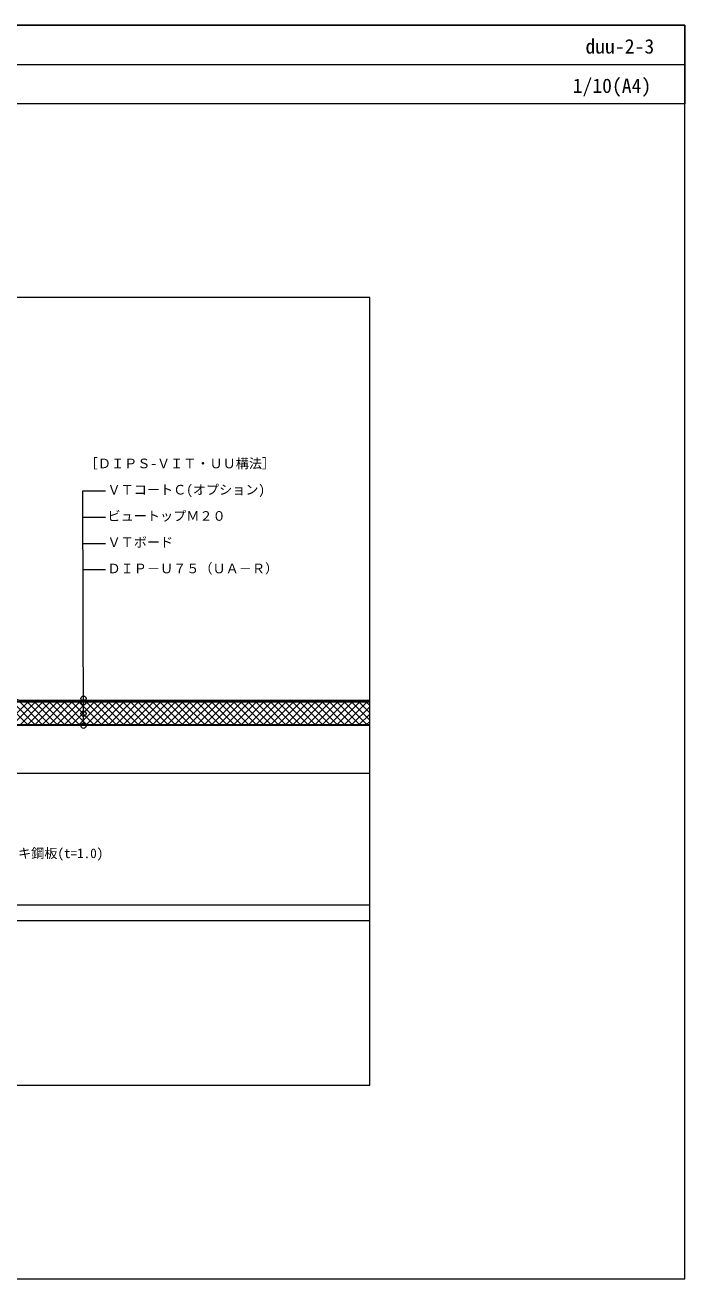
# Model space of a CAD drawing. Units: millimetres, scale not verified. Extents: x -1380 to 1380, y -955 to 955.
# Drawn here: x 375 to 1380, y -955 to 955 of the extents above; entities that cross this region are included whole.
import ezdxf
from ezdxf.enums import TextEntityAlignment as Align

# ---------------------------------------------------------------- set-up
doc = ezdxf.new("R2010")
doc.units = ezdxf.units.MM
doc.header["$LTSCALE"] = 3
for name, color, linetype, lineweight in [('0-0_0', 7, 'Continuous', 18), ('0-1_BOUSUI', 1, 'Continuous', 18), ('0-2_MOJI', 7, 'Continuous', 18), ('0-3_HATCH', 9, 'Continuous', 18), ('0-6_TEKKOTU', 7, 'Continuous', 18), ('0-7_dekki', 3, 'Continuous', 18), ('0-8_dannnetu', 6, 'Continuous', 18), ('0-B_WAKU', 7, 'Continuous', 18)]:
    doc.layers.add(name, color=color, linetype=linetype, lineweight=lineweight)
doc.styles.add('ＭＳ ゴシック', font='')
doc.styles.get('ＭＳ ゴシック').set_extended_font_data('MS Gothic')

msp = doc.modelspace()

# ---------------------------------------------------------------- linework, layer by layer
at = {"layer": '0-0_0'}
msp.add_line((-1379.978, 894.958), (1380.022, 894.958), dxfattribs=at)
msp.add_lwpolyline([(-899.978, -660.042), (900.022, -660.042), (900.022, 539.958), (-899.978, 539.958)], close=True, dxfattribs=at)
at = {"layer": '0-1_BOUSUI'}
for points in [[(900.022, -74.042), (366.7, -74.042), (355.197, -69.242), (284.358, -69.242), (272.855, -74.042), (162.672, -74.042), (151.036, -70.542), (73.491, -70.542)], [(900.022, -76.042), (366.299, -76.042), (354.796, -71.242), (284.759, -71.242), (273.256, -76.042), (162.377, -76.042), (150.741, -72.542), (73.491, -72.542)]]:
    msp.add_lwpolyline(points, dxfattribs=at)
at = {"layer": '0-2_MOJI'}
for p, q in [((464.229, -112.425), (463.125, 245.469)), ((463.125, 245.469), (497.701, 245.469)), ((463.125, 205.469), (497.701, 205.469)), ((463.125, 165.469), (497.701, 165.469)), ((463.125, 125.469), (497.701, 125.469))]:
    msp.add_line(p, q, dxfattribs=at)
for centre in [(464.229, -71.08), (464.229, -76.611), (464.229, -93.897), (464.229, -112.425)]:
    msp.add_circle(centre, 4, dxfattribs=at)
at = {"layer": '0-3_HATCH'}
for p, q in [((378.924, -110.254), (344.712, -76.042)), ((345.644, -110.204), (379.806, -76.042)), ((390.166, -110.271), (355.937, -76.042)), ((356.852, -110.22), (391.031, -76.042)), ((401.408, -110.288), (367.162, -76.042)), ((368.061, -110.237), (402.257, -76.042)), ((412.651, -110.305), (378.388, -76.042)), ((379.269, -110.254), (413.482, -76.042)), ((423.893, -110.322), (389.613, -76.042)), ((390.478, -110.271), (424.707, -76.042)), ((435.135, -110.339), (400.838, -76.042)), ((401.686, -110.288), (435.933, -76.042)), ((446.378, -110.356), (412.063, -76.042)), ((412.894, -110.305), (447.158, -76.042)), ((457.62, -110.373), (423.289, -76.042)), ((424.103, -110.322), (458.383, -76.042)), ((468.862, -110.39), (434.514, -76.042)), ((435.311, -110.339), (469.608, -76.042)), ((480.105, -110.407), (445.739, -76.042)), ((446.519, -110.356), (480.834, -76.042)), ((491.347, -110.424), (456.965, -76.042)), ((457.728, -110.373), (492.059, -76.042)), ((502.589, -110.441), (468.19, -76.042)), ((468.936, -110.39), (503.284, -76.042)), ((513.832, -110.458), (479.415, -76.042)), ((480.145, -110.407), (514.51, -76.042)), ((525.074, -110.475), (490.641, -76.042)), ((491.353, -110.424), (525.735, -76.042)), ((536.316, -110.492), (501.866, -76.042)), ((502.561, -110.441), (536.96, -76.042)), ((547.558, -110.509), (513.091, -76.042)), ((513.77, -110.458), (548.186, -76.042)), ((558.801, -110.526), (524.317, -76.042)), ((524.978, -110.475), (559.411, -76.042)), ((570.043, -110.543), (535.542, -76.042)), ((536.186, -110.492), (570.636, -76.042)), ((581.285, -110.56), (546.767, -76.042)), ((547.395, -110.509), (581.862, -76.042)), ((592.528, -110.577), (557.993, -76.042)), ((558.603, -110.526), (593.087, -76.042)), ((603.77, -110.594), (569.218, -76.042)), ((569.812, -110.542), (604.312, -76.042)), ((615.012, -110.611), (580.443, -76.042)), ((581.02, -110.559), (615.538, -76.042)), ((626.255, -110.628), (591.669, -76.042)), ((592.228, -110.576), (626.763, -76.042)), ((637.497, -110.645), (602.894, -76.042)), ((603.437, -110.593), (637.988, -76.042)), ((648.739, -110.662), (614.119, -76.042)), ((614.645, -110.61), (649.214, -76.042)), ((659.982, -110.679), (625.345, -76.042)), ((625.853, -110.627), (660.439, -76.042)), ((671.224, -110.696), (636.57, -76.042)), ((637.062, -110.644), (671.664, -76.042)), ((682.466, -110.713), (647.795, -76.042)), ((648.27, -110.661), (682.89, -76.042)), ((693.709, -110.73), (659.021, -76.042)), ((659.479, -110.678), (694.115, -76.042)), ((704.951, -110.747), (670.246, -76.042)), ((670.687, -110.695), (705.34, -76.042)), ((716.193, -110.764), (681.471, -76.042)), ((681.895, -110.712), (716.566, -76.042)), ((727.436, -110.781), (692.696, -76.042)), ((693.104, -110.729), (727.791, -76.042)), ((738.678, -110.798), (703.922, -76.042)), ((704.312, -110.746), (739.016, -76.042)), ((749.92, -110.815), (715.147, -76.042)), ((715.52, -110.763), (750.241, -76.042)), ((761.163, -110.832), (726.372, -76.042)), ((726.729, -110.78), (761.467, -76.042)), ((772.405, -110.849), (737.598, -76.042)), ((737.937, -110.797), (772.692, -76.042)), ((783.647, -110.866), (748.823, -76.042)), ((749.146, -110.814), (783.917, -76.042)), ((794.889, -110.883), (760.048, -76.042)), ((760.354, -110.831), (795.143, -76.042)), ((806.132, -110.9), (771.274, -76.042)), ((771.562, -110.847), (806.368, -76.042)), ((817.374, -110.917), (782.499, -76.042)), ((782.771, -110.864), (817.593, -76.042)), ((828.616, -110.934), (793.724, -76.042)), ((793.979, -110.881), (828.819, -76.042)), ((839.859, -110.951), (804.95, -76.042)), ((805.187, -110.898), (840.044, -76.042)), ((851.101, -110.968), (816.175, -76.042)), ((816.396, -110.915), (851.269, -76.042)), ((862.343, -110.985), (827.4, -76.042)), ((827.604, -110.932), (862.495, -76.042)), ((873.586, -111.002), (838.626, -76.042)), ((838.813, -110.949), (873.72, -76.042)), ((884.828, -111.019), (849.851, -76.042)), ((850.021, -110.966), (884.945, -76.042)), ((896.07, -111.036), (861.076, -76.042)), ((861.229, -110.983), (896.171, -76.042)), ((900.022, -103.762), (872.302, -76.042)), ((900.022, -92.537), (883.527, -76.042)), ((900.022, -81.312), (894.752, -76.042)), ((872.438, -111), (900.022, -83.415)), ((883.646, -111.017), (900.022, -94.641)), ((894.854, -111.034), (900.022, -105.866))]:
    msp.add_line(p, q, dxfattribs=at)
at = {"layer": '0-6_TEKKOTU'}
for p, q in [((-169.978, -385.042), (900.022, -385.042)), ((-169.978, -409.042), (900.022, -409.042))]:
    msp.add_line(p, q, dxfattribs=at)
at = {"layer": '0-7_dekki'}
for p, q in [((900.022, -111.042), (131.628, -111.042)), ((900.022, -112.042), (131.628, -112.042)), ((900.022, -185.042), (131.628, -185.042))]:
    msp.add_line(p, q, dxfattribs=at)
at = {"layer": '0-8_dannnetu'}
msp.add_line((108.591, -76.042), (900.022, -76.042), dxfattribs=at)
at = {"layer": '0-B_WAKU'}
for points in [[(1380.022, 834.958), (-1379.978, 834.958), (-1379.978, 954.958), (1380.022, 954.958)], [(-1379.978, -955.042), (1380.022, -955.042), (1380.022, 954.958), (-1379.978, 954.958)]]:
    msp.add_lwpolyline(points, close=True, dxfattribs=at)

# ---------------------------------------------------------------- texts
at = {"layer": '0-2_MOJI', "style": 'ＭＳ ゴシック'}
for s, p in [('［ＤＩＰＳ-ＶＩＴ・ＵＵ構法］', (466.125, 275.469)), ('ＶＴコートＣ(オプション)', (500.701, 235.469)), ('ビュートップＭ２０', (500.701, 195.469)), ('ＶＴボード', (500.701, 155.469)), ('ＤＩＰ－Ｕ７５（ＵＡ－Ｒ）', (500.701, 115.469)), ('溶融亜鉛メッキ鋼板(t=1.0)', (244.58, -318.394))]:
    msp.add_text(s, height=14.66, dxfattribs=at).set_placement(p, align=Align.BOTTOM_LEFT)
at = {"layer": '0-B_WAKU', "style": 'ＭＳ ゴシック'}
for s, p in [('duu-2-3', (1228.576, 904.958)), ('1/10(A4)', (1209.083, 844.958))]:
    msp.add_text(s, height=21.99, dxfattribs=at).set_placement(p, align=Align.BOTTOM_LEFT)

doc.saveas('drawing.dxf')
